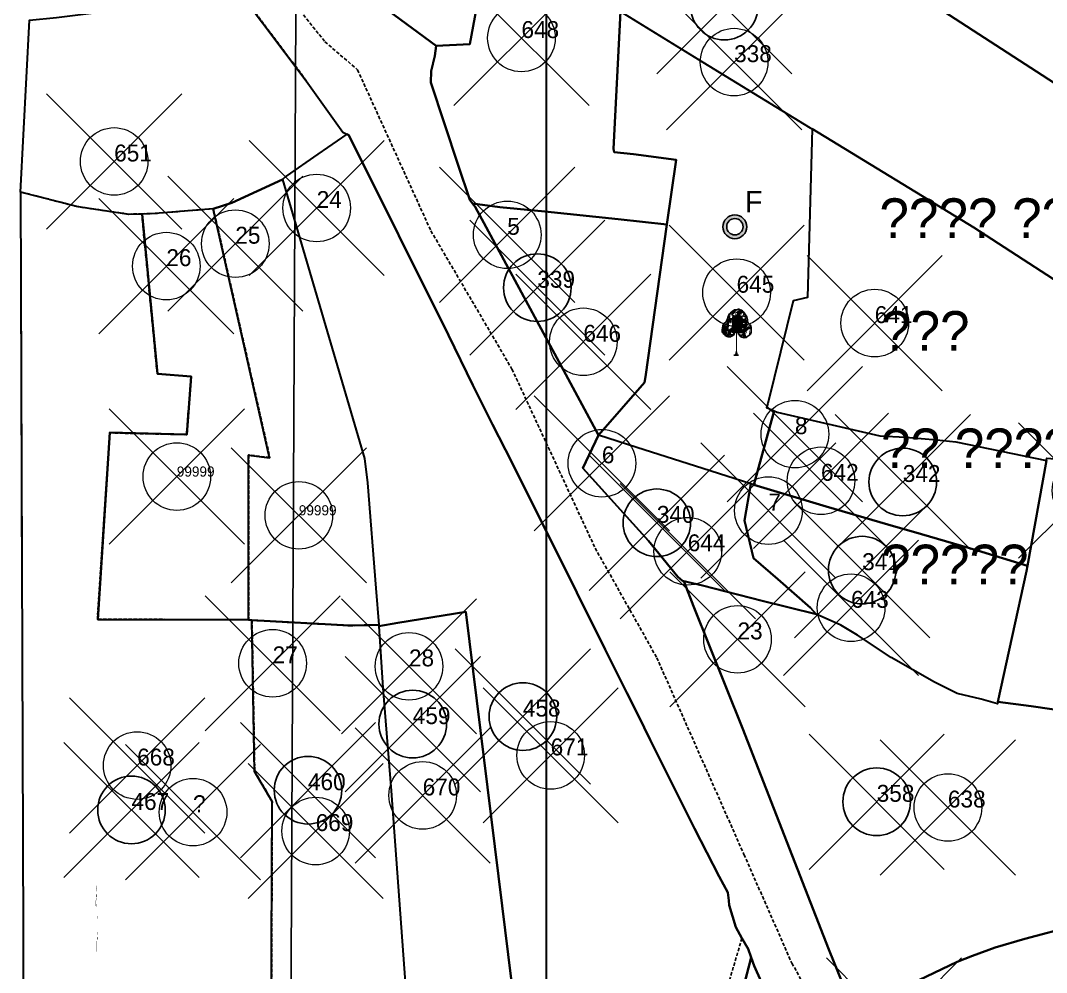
# Model space of a CAD drawing. Header units: millimetres. Extents: x -1419336 to 38707697, y -75591640 to 81.
# Drawn here: x 789.5 to 941.3, y -872.5 to -731.7 of the extents above; entities that cross this region are included whole.
import ezdxf

# ---------------------------------------------------------------- set-up
doc = ezdxf.new("R2010")
doc.units = ezdxf.units.MM
doc.header["$PDMODE"] = 35
doc.header["$PDSIZE"] = 10
for name, pattern in [('ACAD_ISO02W100', [15, 12, -3]), ('DASHED', [0.75, 0.5, -0.25]), ('DASHED2', [9.525, 6.35, -3.175])]:
    doc.linetypes.add(name, pattern=pattern)
for name, color, linetype in [('Legend', 250, 'Continuous'), ('Line_Marking_Adusting_Sheet', 1, 'Continuous'), ('Line_Road', 250, 'ACAD_ISO02W100'), ('Sym_F', 250, 'Continuous'), ('Sym_Tree', 92, 'Continuous'), ('Text_Survey_No_Old', 5, 'Continuous')]:
    doc.layers.add(name, color=color, linetype=linetype)
for name, color, linetype, lineweight in [('Line_Vahivat', 250, 'ACAD_ISO02W100', 25), ('Plane_Table_Station', 1, 'Continuous', 25), ('Poly_Off', 250, 'ACAD_ISO02W100', 25), ('Poly_Survey_Bndry', 250, 'Continuous', 30), ('Text_Map_In', 250, 'Continuous', 0), ('Text_Survey_No', 250, 'Continuous', 0)]:
    doc.layers.add(name, color=color, linetype=linetype, lineweight=lineweight)
doc.layers.add('Text_Chalta_No', color=1, linetype='Continuous', lineweight=0, true_color=0x0000ff)
doc.styles.get("Standard").update_dxf_attribs({"font": 'SakalBharati.ttf'})

msp = doc.modelspace()

# ---------------------------------------------------------------- hatches: boundary and pattern name
at = {"layer": 'Sym_F'}
h = msp.add_hatch(color=256, dxfattribs=at)
h.paths.add_polyline_path([(893.43, -762.25, 1), (896.96, -762.25, 1)])
h.paths.add_polyline_path([(896.41, -762.25, -1), (893.98, -762.25, -1)], flags=16)

# ---------------------------------------------------------------- linework, layer by layer
at = {"layer": 'Legend', "lineweight": 30}
msp.add_lwpolyline([(867.29, -519.24), (867.29, -562.6), (867.29, -597.92), (867.29, -634.89), (867.29, -1081.79), (867.29, -1142.75), (867.29, -1183.7), (867.29, -1219.07)], dxfattribs=at)
at = {"layer": 'Line_Marking_Adusting_Sheet'}
msp.add_lwpolyline([(830.88, -599.86), (828.22, -1141.89)], dxfattribs=at)
at = {"layer": 'Line_Road', "linetype": 'DASHED'}
msp.add_lwpolyline([(793.68, -682.17), (812.69, -707.44), (834.56, -734.89), (839.38, -739.03), (850.24, -762.86), (862.23, -783.3), (874.53, -809.77), (883.65, -825.98), (896.55, -855.09), (903.63, -871.16), (908.61, -879.98)], dxfattribs=at)
at = {"layer": 'Line_Vahivat', "linetype": 'DASHED'}
msp.add_lwpolyline([(896.25, -867.46), (893, -878.44), (892.48, -882.99), (890.65, -894.47), (889.05, -905.96), (888.64, -908.94)], dxfattribs=at)
at = {"layer": 'Plane_Table_Station'}
msp.add_point((893.65, -729.61), dxfattribs=at)
at = {"layer": 'Poly_Off'}
for points in [[(790.84, -731.7), (789.53, -757.12)], [(789.53, -757.12), (789.98, -880.32), (824.8, -907.54)]]:
    msp.add_lwpolyline(points, dxfattribs=at)
at = {"layer": 'Poly_Survey_Bndry'}
for points in [[(830.29, -700.76), (831.95, -702.2), (858.94, -718.54), (862.33, -720.59), (878.26, -730.4), (890.46, -737.9), (906.35, -747.6), (906.64, -747.78), (930.55, -762.37), (948.67, -774.1), (951.38, -746.65), (944.14, -742.11), (910.59, -720.31), (908.24, -719.3), (907.53, -718.86), (887.31, -706.25), (879.53, -701.4), (873.97, -697.93), (864.13, -691.66), (846.96, -680.72), (838.24, -675.44), (827.66, -669.03)], [(827.37, -717.16), (836.81, -724.97), (851.01, -735.51), (855.98, -735.22), (858.88, -719.49), (858.94, -718.54), (831.95, -702.2), (830.29, -700.76), (823.15, -701.95), (821.14, -702.98), (817.5, -705.21), (819.99, -709.35), (822.07, -712.66)], [(885.16, -761.93), (886.53, -752.36), (880.19, -751.49), (877.33, -751.2), (877.25, -750.72), (878.26, -730.4), (862.33, -720.59), (858.94, -718.54), (858.88, -719.49), (855.98, -735.22), (851.01, -735.51), (850.84, -736.99), (850.25, -739.25), (850.21, -740.89), (854.29, -753.13), (856.01, -758.27), (856.39, -758.8), (860.45, -759.34), (867.11, -760.01), (877.92, -761.11)], [(789.53, -757.12), (790.84, -731.7), (794.87, -731.3), (822.19, -727.87), (831.79, -740.65), (837.2, -748.28), (837.82, -748.56), (833.5, -751.53), (828.83, -754.75), (828.29, -755.28), (820.78, -758.72), (818.03, -759.6), (809.44, -760.3), (807.5, -760.36), (805.56, -760.42), (798.05, -759.31)], [(875.04, -793.07), (881.84, -785.27), (881.96, -784.44), (885.16, -761.93), (886.53, -752.36), (880.19, -751.49), (877.33, -751.2), (877.25, -750.72), (878.26, -730.4), (890.46, -737.9), (906.35, -747.6), (906.64, -747.78), (905.93, -772.73), (903.83, -773.2), (900.09, -788.4), (899.86, -788.99), (901.01, -789.49), (898.02, -800.41), (897.55, -800.26), (890.47, -798), (880.7, -794.87)], [(946.04, -796.44), (948.67, -774.1), (930.55, -762.37), (906.64, -747.78), (905.93, -772.73), (903.83, -773.2), (900.09, -788.4), (899.86, -788.99), (901.01, -789.49), (901.46, -789.68), (916.66, -793.19), (920.46, -793.35), (925.07, -793.74), (927.91, -794.05), (941.3, -796.83), (941.37, -796.48), (944.83, -796.75), (946, -796.77)], [(823.74, -820.42), (823.26, -820.39), (823.24, -796.01), (826.38, -796.41), (818.03, -759.6), (820.78, -758.72), (828.29, -755.28), (840.42, -796.54), (840.88, -800.13), (842.1, -815.71), (842.53, -821.13), (838.18, -821.21)], [(807.5, -760.36), (805.56, -760.42), (798.05, -759.31), (789.53, -757.12), (789.98, -880.32), (824.8, -907.54), (824.61, -883.78), (826.62, -879.44), (826.73, -847.25), (824.14, -842.81), (823.74, -820.42), (823.26, -820.39), (800.94, -820.33), (802.74, -792.7), (814.11, -792.96), (814.79, -784.41), (809.78, -784.02)], [(885.16, -761.93), (877.92, -761.11), (867.11, -760.01), (860.45, -759.34), (856.39, -758.8), (856.77, -759.32), (869.5, -782.82), (875.04, -793.07), (881.84, -785.27), (881.96, -784.44)], [(823.26, -820.39), (823.24, -796.01), (826.38, -796.41), (818.03, -759.6), (809.44, -760.3), (807.5, -760.36), (809.78, -784.02), (814.79, -784.41), (814.11, -792.96), (802.74, -792.7), (800.94, -820.33)], [(898.02, -800.41), (901.01, -789.49), (901.46, -789.68), (916.66, -793.19), (920.46, -793.35), (925.07, -793.74), (927.91, -794.05), (941.3, -796.83), (938.5, -812.4), (931.08, -810.15), (922.79, -807.72), (917.83, -806.29), (908.7, -803.63)], [(907.22, -819.52), (906.4, -818.61), (901.54, -814.35), (897.98, -811.26), (896.64, -805.69), (897.55, -800.26), (890.47, -798), (880.7, -794.87), (875.04, -793.07), (872.72, -797.94), (882.42, -808.72), (886.76, -814.03), (887.45, -814.63), (890.4, -815.32), (899.22, -817.56)], [(897.55, -800.26), (898.02, -800.41), (908.7, -803.63), (917.83, -806.29), (922.79, -807.72), (931.08, -810.15), (938.5, -812.4), (938.35, -813.2), (934.12, -832.53), (934.06, -832.79), (931.65, -832.11), (928.09, -831.27), (924.71, -829.58), (918.33, -825.94), (913.33, -822.67), (910.88, -821.19), (907.22, -819.52), (906.4, -818.61), (901.54, -814.35), (897.98, -811.26), (896.64, -805.69)], [(866.6, -909.84), (860.79, -862.68), (855.39, -819.19), (845.34, -820.83), (842.54, -821.34), (843.14, -830.42), (844.36, -845.65), (846.29, -871.96), (849, -908.82)], [(824.8, -907.54), (824.61, -883.78), (826.62, -879.44), (826.73, -847.25), (824.14, -842.81), (823.74, -820.42), (838.18, -821.21), (842.53, -821.13), (842.54, -821.34), (843.14, -830.42), (844.36, -845.65), (846.29, -871.96), (849, -908.82)]]:
    msp.add_lwpolyline(points, close=True, dxfattribs=at)
for points in [[(851.01, -735.51), (836.81, -724.97), (827.37, -717.16)], [(858.94, -718.54), (858.88, -719.49), (855.98, -735.22), (851.01, -735.51)], [(907.53, -718.86), (908.24, -719.3), (910.59, -720.31), (944.14, -742.11), (951.38, -746.65)], [(952.82, -731.1), (952.24, -737.04), (952.21, -737.53), (952.09, -739.96), (951.38, -746.65), (944.14, -742.11), (910.59, -720.31)], [(912.51, -877.5), (909.1, -869.14), (896.33, -836.41), (889.1, -818.38), (887.77, -814.91), (887.45, -814.63), (886.76, -814.03), (882.42, -808.72), (872.72, -797.94), (875.04, -793.07), (869.5, -782.82), (856.77, -759.32), (856.39, -758.8), (856.01, -758.27), (854.29, -753.13), (850.21, -740.89), (850.25, -739.25), (850.84, -736.99), (851.01, -735.51), (836.81, -724.97)], [(822.19, -727.87), (831.79, -740.65), (837.2, -748.28), (837.82, -748.56), (838.1, -748.69), (852.83, -778.3), (856.46, -785.67), (859.33, -791.5), (862.22, -797.04), (866.79, -806.29), (867.91, -808.5), (871.82, -816.36), (876, -824.76), (879.2, -831.17), (880.89, -834.49), (882.68, -838.11), (885.62, -844.06), (889.23, -851.24), (892.9, -858.34), (894.14, -860.73), (894.29, -861.91), (894.38, -862.57), (895.33, -865.86), (896.25, -867.46), (897.18, -869.06), (897.62, -870.31), (898.07, -871.55), (899.07, -873.85)], [(878.26, -730.4), (877.25, -750.72), (877.33, -751.2), (880.19, -751.49), (886.53, -752.36), (885.16, -761.93)], [(878.26, -730.4), (890.46, -737.9), (906.35, -747.6), (906.64, -747.78)], [(851.01, -735.51), (850.84, -736.99), (850.25, -739.25), (850.21, -740.89), (854.29, -753.13), (856.01, -758.27), (856.39, -758.8)], [(831.79, -740.65), (837.2, -748.28), (837.82, -748.56)], [(906.64, -747.78), (905.93, -772.73), (903.83, -773.2), (900.09, -788.4), (899.86, -788.99), (901.01, -789.49)], [(906.64, -747.78), (930.55, -762.37), (948.67, -774.1)], [(837.82, -748.56), (833.5, -751.53), (828.83, -754.75), (828.29, -755.28)], [(895.67, -877.78), (897.62, -870.31), (897.18, -869.06), (896.25, -867.46), (895.33, -865.86), (894.38, -862.57), (894.29, -861.91), (894.14, -860.73), (892.9, -858.34), (889.23, -851.24), (885.62, -844.06), (882.68, -838.11), (880.89, -834.49), (879.2, -831.17), (876, -824.76), (871.82, -816.36), (867.91, -808.5), (866.79, -806.29), (862.22, -797.04), (859.33, -791.5), (856.46, -785.67), (852.83, -778.3), (838.1, -748.69), (837.82, -748.56), (833.5, -751.53), (828.83, -754.75), (828.29, -755.28), (840.42, -796.54), (840.88, -800.13), (842.1, -815.71), (842.53, -821.13), (842.54, -821.34), (845.34, -820.83), (855.39, -819.19), (860.79, -862.68), (866.6, -909.84)], [(837.82, -748.56), (838.1, -748.69), (852.83, -778.3), (856.46, -785.67), (859.33, -791.5), (862.22, -797.04), (866.79, -806.29), (867.91, -808.5), (871.82, -816.36), (876, -824.76), (879.2, -831.17), (880.89, -834.49), (882.68, -838.11), (885.62, -844.06), (889.23, -851.24), (892.9, -858.34), (894.14, -860.73), (894.29, -861.91), (894.38, -862.57), (895.33, -865.86), (896.25, -867.46)], [(828.29, -755.28), (840.42, -796.54), (840.88, -800.13), (842.1, -815.71), (842.53, -821.13)], [(885.16, -761.93), (877.92, -761.11), (867.11, -760.01), (860.45, -759.34), (856.39, -758.8)], [(856.39, -758.8), (856.77, -759.32), (869.5, -782.82), (875.04, -793.07)], [(885.16, -761.93), (881.96, -784.44), (881.84, -785.27), (875.04, -793.07)], [(901.01, -789.49), (898.02, -800.41)], [(901.01, -789.49), (901.46, -789.68), (916.66, -793.19), (920.46, -793.35), (925.07, -793.74), (927.91, -794.05), (941.3, -796.83)], [(875.04, -793.07), (872.72, -797.94), (882.42, -808.72), (886.76, -814.03), (887.45, -814.63)], [(897.55, -800.26), (890.47, -798), (880.7, -794.87), (875.04, -793.07)], [(944.8, -833.99), (939.02, -833.13), (934.12, -832.53), (938.35, -813.2), (938.5, -812.4), (941.3, -796.83)], [(941.3, -796.83), (938.5, -812.4)], [(897.55, -800.26), (896.64, -805.69), (897.98, -811.26), (901.54, -814.35), (906.4, -818.61), (907.22, -819.52)], [(898.02, -800.41), (897.55, -800.26)], [(938.5, -812.4), (931.08, -810.15), (922.79, -807.72), (917.83, -806.29), (908.7, -803.63), (898.02, -800.41)], [(938.5, -812.4), (938.35, -813.2), (934.12, -832.53)], [(907.22, -819.52), (899.22, -817.56), (890.4, -815.32), (887.45, -814.63)], [(887.45, -814.63), (887.77, -814.91), (889.1, -818.38), (896.33, -836.41), (909.1, -869.14), (912.51, -877.5), (913, -877.89)], [(944.8, -833.99), (939.02, -833.13), (934.12, -832.53), (934.06, -832.79), (931.65, -832.11), (928.09, -831.27), (924.71, -829.58), (918.33, -825.94), (913.33, -822.67), (910.88, -821.19), (907.22, -819.52), (899.22, -817.56), (890.4, -815.32), (887.45, -814.63), (887.77, -814.91), (889.1, -818.38), (896.33, -836.41), (909.1, -869.14), (912.51, -877.5)], [(866.6, -909.84), (860.79, -862.68), (855.39, -819.19), (845.34, -820.83), (842.54, -821.34)], [(934.12, -832.53), (934.06, -832.79), (931.65, -832.11), (928.09, -831.27), (924.71, -829.58), (918.33, -825.94), (913.33, -822.67), (910.88, -821.19), (907.22, -819.52)], [(842.53, -821.13), (842.54, -821.34)], [(842.54, -821.34), (843.14, -830.42), (844.36, -845.65), (846.29, -871.96), (849, -908.82)], [(934.12, -832.53), (939.02, -833.13), (944.8, -833.99), (945.11, -834.03)], [(950.05, -864.21), (948.06, -864.92), (945.52, -865.58), (938.11, -867.55), (933.72, -868.83), (930.34, -870.06), (928.09, -870.98), (922.43, -873.66), (914.88, -877.01), (913, -877.89)], [(922.43, -873.66), (928.09, -870.98), (930.34, -870.06), (933.72, -868.83), (938.11, -867.55), (945.52, -865.58), (948.06, -864.92), (950.05, -864.21), (949.05, -866.8), (948.89, -867.79), (948.78, -868.53), (949.38, -877.27)], [(922.43, -873.66), (928.09, -870.98), (930.34, -870.06), (933.72, -868.83), (938.11, -867.55), (945.52, -865.58)], [(896.25, -867.46), (897.18, -869.06), (897.62, -870.31)], [(899.07, -873.85), (898.07, -871.55), (897.62, -870.31), (895.67, -877.78)], [(897.62, -870.31), (898.07, -871.55), (899.07, -873.85)]]:
    msp.add_lwpolyline(points, dxfattribs=at)
at = {"layer": 'Poly_Survey_Bndry', "linetype": 'DASHED'}
for points in [[(831.79, -740.65), (822.19, -727.87)], [(828.29, -755.28), (820.78, -758.72), (818.03, -759.6)], [(807.5, -760.36), (805.56, -760.42), (798.05, -759.31), (789.53, -757.12)], [(823.26, -820.39), (800.94, -820.33), (802.74, -792.7), (814.11, -792.96), (814.79, -784.41), (809.78, -784.02), (807.5, -760.36)], [(818.03, -759.6), (809.44, -760.3), (807.5, -760.36)], [(818.03, -759.6), (826.38, -796.41), (823.24, -796.01), (823.26, -820.39)], [(823.26, -820.39), (823.74, -820.42)], [(823.74, -820.42), (838.18, -821.21), (842.53, -821.13)], [(823.74, -820.42), (824.14, -842.81), (826.73, -847.25), (826.62, -879.44), (824.61, -883.78), (824.8, -907.54)]]:
    msp.add_lwpolyline(points, dxfattribs=at)
at = {"layer": 'Poly_Survey_Bndry', "linetype": 'DASHED2'}
msp.add_lwpolyline([(891.53, -908.64), (892.39, -891.85), (895.67, -877.78), (897.62, -870.31)], dxfattribs=at)
at = {"layer": 'Sym_F'}
for major_axis in [(1.76, 0), (1.21, 0)]:
    msp.add_ellipse((895.2, -762.25), major_axis=major_axis, ratio=1, dxfattribs=at)
at = {"layer": 'Sym_Tree'}
for p, q in [((895.66, -774.48), (895.43, -774.51)), ((895.07, -781.25), (895.72, -781.25))]:
    msp.add_line(p, q, dxfattribs=at)
at = {"layer": 'Sym_Tree', "color": 82, "const_width": 0.8}
for points in [[(895.11, -777.94), (895.21, -775.34)], [(895.2, -777.96), (895.31, -775.35)], [(895.55, -777.57), (895.65, -774.96)], [(895.88, -778.01), (895.98, -775.4)], [(894.45, -777.34), (894.8, -777.83)], [(894.97, -777.46), (895.32, -777.94)], [(896.42, -777.36), (896.76, -777.85)], [(896.79, -777.57), (896.3, -777.9)]]:
    msp.add_lwpolyline(points, dxfattribs=at)
at = {"layer": 'Sym_Tree', "color": 34}
msp.add_lwpolyline([(895.43, -781.25, 0.48, 0.16, 0), (895.43, -780.6, 0.16, 0.16, 0), (895.43, -777.92, 0.16, 0.16, 0)], format="xyseb", dxfattribs=at)
at = {"layer": 'Sym_Tree', "color": 82}
msp.add_open_spline([(895.21, -778.03), (895.06, -778.2), (894.83, -778.45), (894.39, -778.55), (894, -778.52), (893.66, -778.19), (893.2, -777.79), (893.41, -777.19), (893.41, -776.6), (894.1, -776.25), (894.12, -775.43), (894.64, -774.91), (895.05, -774.54), (895.33, -774.51), (895.43, -774.51)], degree=3, knots=[0, 0, 0, 0, 0.357151, 0.545743, 0.741494, 0.970117, 1.319935, 1.641608, 1.935314, 2.250626, 2.755061, 3.137005, 3.457298, 3.618487, 3.618487, 3.618487, 3.618487], dxfattribs=at)
at = {"layer": 'Sym_Tree', "color": 82, "start_tangent": (895.432232, -781.252062), "end_tangent": (895.432232, -781.252062)}
msp.add_spline([(895.66, -778.03), (896.1, -778.51), (896.42, -778.63), (896.77, -778.64), (897.13, -778.43), (897.58, -777.99), (897.59, -777.41), (897.54, -776.89), (897.18, -776.45), (896.96, -775.56), (896.6, -774.98), (896.17, -774.59), (895.66, -774.48)], degree=3, dxfattribs=at)
at = {"layer": 'Sym_Tree', "color": 82}
for points in [[(894.15, -775.76), (894.08, -775.93), (894.33, -775.41), (894.3, -775.4)], [(894.2, -775.53), (894.15, -775.69), (894.15, -775.76), (894.08, -775.93)], [(894.42, -775.11), (894.26, -775.39), (894.18, -775.67), (894.12, -775.93)], [(894.54, -775.51), (894.3, -775.4), (894.33, -775.73), (894.12, -775.93)], [(894.18, -775.67), (894.12, -775.93), (894.48, -775.79), (894.54, -775.51)], [(894.17, -775.7), (894.2, -775.53), (894.13, -775.88), (894.16, -775.78)], [(894.15, -775.69), (894.2, -775.68), (894.2, -775.53), (894.15, -775.69)], [(894.2, -775.52), (894.26, -775.39), (894.17, -775.7), (894.2, -775.53)], [(894.54, -775.51), (894.39, -775.18), (894.26, -775.39), (894.2, -775.63)], [(894.26, -775.39), (894.2, -775.63), (894.33, -775.73), (894.54, -775.51)], [(894.2, -775.63), (894.24, -775.47), (894.26, -775.39), (894.24, -775.47)], [(894.26, -775.39), (894.24, -775.47), (894.2, -775.52), (894.26, -775.39)], [(894.2, -775.52), (894.2, -775.52), (894.2, -775.63), (894.24, -775.47)], [(895.44, -774.51), (894.72, -774.85), (894.42, -775.11), (894.26, -775.39)], [(894.33, -775.41), (894.3, -775.4), (894.58, -775.01), (894.72, -774.85)], [(894.33, -775.73), (894.54, -775.51), (894.54, -775.51), (894.3, -775.4)], [(894.48, -775.79), (894.54, -775.51), (894.54, -775.51), (894.39, -775.18)], [(894.52, -775.11), (894.48, -775.07), (894.41, -775.22), (894.43, -775.26)], [(894.41, -775.22), (894.43, -775.26), (894.46, -775.16), (894.52, -775.11)], [(894.58, -775.01), (894.72, -774.85), (894.42, -775.11), (894.58, -775.01)], [(894.42, -775.11), (894.58, -775.01), (894.52, -775.11), (894.48, -775.07)], [(894.54, -775.51), (894.43, -775.26), (894.5, -775.11), (894.84, -774.91)], [(894.51, -775.19), (894.44, -775.21), (894.43, -775.26), (894.51, -775.19)], [(894.43, -775.26), (894.51, -775.19), (895.28, -775.54), (895.56, -775.66)], [(894.51, -775.19), (894.5, -775.14), (894.51, -775.19), (894.44, -775.21)], [(894.46, -775.16), (894.52, -775.11), (895.44, -774.51), (895.24, -774.53)], [(894.5, -775.11), (894.84, -774.91), (894.86, -775.37), (894.51, -775.19)], [(894.76, -774.95), (894.84, -774.91), (894.51, -775.19), (894.5, -775.14)], [(894.86, -775.37), (894.51, -775.19), (894.52, -775.28), (894.86, -775.37)], [(894.52, -775.28), (894.86, -775.37), (894.84, -774.91), (895.56, -774.61)], [(894.8, -774.89), (894.61, -775), (894.52, -775.11), (894.8, -774.89)], [(894.83, -774.91), (894.61, -775), (894.55, -775.15), (894.6, -775.18)], [(894.55, -775.15), (894.6, -775.18), (894.76, -774.95), (894.84, -774.91)], [(894.84, -774.91), (895.56, -774.61), (894.83, -774.91), (894.61, -775)], [(894.72, -774.85), (895.02, -774.71), (894.8, -774.89), (894.61, -775)], [(895.02, -774.71), (895.05, -774.59), (894.87, -774.71), (894.72, -774.85)], [(894.87, -774.71), (894.72, -774.85), (895.02, -774.71), (894.9, -774.71)], [(895.02, -774.71), (894.9, -774.71), (894.72, -774.85), (895.02, -774.71)], [(895.89, -774.51), (895.3, -774.9), (894.84, -774.91), (895.44, -774.51)], [(894.84, -774.91), (895.44, -774.51), (895.64, -774.51), (895.52, -774.65)], [(895.28, -775.54), (895.56, -775.66), (894.84, -775.75), (895.21, -775.75)], [(895.44, -774.51), (895.24, -774.53), (895.05, -774.59), (894.87, -774.71)], [(895.05, -774.59), (894.87, -774.71), (895.15, -774.57), (895.24, -774.53)], [(895.2, -774.56), (895.15, -774.57), (894.87, -774.71), (895.02, -774.71)], [(895.2, -774.56), (895.02, -774.71), (895.03, -774.64), (894.87, -774.71)], [(894.87, -774.71), (895.02, -774.71), (895.14, -774.59), (895.15, -774.57)], [(895.03, -774.64), (894.87, -774.71), (895.02, -774.71), (895.05, -774.59)], [(896.06, -775.39), (895.32, -775.37), (895, -775.51), (894.88, -775.26)], [(894.97, -775.11), (895.25, -774.89), (895.89, -774.51), (896.06, -775.39)], [(895.29, -774.95), (895.3, -774.9), (894.97, -775.11), (895.25, -774.89)], [(895.13, -774.59), (895.13, -774.59), (895.2, -774.56), (895.02, -774.71)], [(895.14, -774.59), (895.15, -774.57), (895.04, -774.6), (895.02, -774.71)], [(895.04, -774.6), (895.02, -774.71), (895.15, -774.57), (895.11, -774.59)], [(895.15, -774.57), (895.24, -774.53), (895.04, -774.6), (895.24, -774.53)], [(895.04, -774.6), (895.24, -774.53), (895.2, -774.56), (895.15, -774.57)], [(895.15, -774.57), (895.11, -774.59), (895.13, -774.59)], [(896.06, -775.39), (895.32, -775.37), (895.3, -775.75), (895.24, -775.95)], [(895.89, -774.51), (896.06, -775.39), (895.32, -775.37), (895.29, -774.91)], [(896.26, -774.64), (896.08, -774.55), (895.29, -774.91), (895.3, -774.95)], [(895.29, -774.91), (895.3, -774.95), (895.3, -774.9)], [(895.3, -774.9), (895.3, -774.9), (895.29, -774.95), (895.3, -774.9)], [(895.32, -775.37), (895.29, -774.91), (896.06, -775.39), (895.32, -775.37)], [(895.44, -774.51), (895.66, -774.48), (895.89, -774.51), (895.3, -774.9)], [(895.94, -776.03), (896.04, -775.67), (896.06, -775.39), (895.32, -775.37)], [(895.64, -774.51), (895.52, -774.65), (895.37, -774.69), (895.48, -774.59)], [(895.37, -774.69), (895.48, -774.59), (895.52, -774.65), (895.37, -774.69)], [(895.52, -774.65), (895.37, -774.69), (895.39, -774.63), (895.48, -774.59)], [(895.38, -774.69), (895.39, -774.63), (895.48, -774.59), (895.43, -774.51)], [(895.48, -774.59), (895.43, -774.51), (895.64, -774.51), (895.48, -774.59)], [(895.64, -774.51), (895.48, -774.59), (895.66, -774.48), (895.89, -774.51)], [(895.65, -776.01), (895.59, -775.64), (895.61, -775.36), (896.35, -775.44)], [(896.72, -775.22), (896.47, -774.96), (895.89, -774.51), (895.61, -775.36)], [(895.89, -774.51), (895.61, -775.36), (896.35, -775.44), (896.44, -774.98)], [(896.35, -775.44), (896.44, -774.98), (895.61, -775.36), (896.35, -775.44)], [(895.61, -775.36), (896.35, -775.44), (896.32, -775.82), (896.35, -776.02)], [(895.61, -775.36), (896.35, -775.44), (896.65, -775.62), (896.79, -775.38)], [(896.79, -775.38), (896.72, -775.3), (895.91, -775.55), (895.62, -775.63)], [(895.71, -774.61), (895.63, -774.55), (895.82, -774.65), (895.63, -774.55)], [(895.82, -774.65), (895.63, -774.55), (895.67, -774.59), (895.71, -774.61)], [(895.66, -774.48), (895.89, -774.51), (896.16, -774.61), (896.08, -774.55)], [(895.71, -774.61), (895.75, -774.63), (895.73, -774.63)], [(896.7, -775.39), (896.35, -775.44), (896.44, -774.98), (895.75, -774.6)], [(896.44, -774.98), (895.75, -774.6), (896.44, -774.98), (896.65, -775.1)], [(895.89, -774.51), (896.55, -774.94), (896.82, -775.23), (896.94, -775.53)], [(896.78, -775.28), (896.72, -775.22), (895.89, -774.51), (896.08, -774.55)], [(895.89, -774.51), (896.08, -774.55), (896.27, -774.64), (896.42, -774.78)], [(896.27, -774.64), (896.42, -774.78), (896.16, -774.61), (896.08, -774.55)], [(896.12, -774.59), (896.16, -774.61), (896.42, -774.78), (896.28, -774.76)], [(896.18, -774.63), (896.18, -774.63), (896.12, -774.59), (896.28, -774.76)], [(896.12, -774.59), (896.28, -774.76), (896.28, -774.69), (896.42, -774.78)], [(896.42, -774.78), (896.28, -774.76), (896.18, -774.63), (896.17, -774.61)], [(896.18, -774.63), (896.17, -774.61), (896.28, -774.65), (896.28, -774.76)], [(896.28, -774.65), (896.28, -774.76), (896.17, -774.61), (896.2, -774.63)], [(896.28, -774.69), (896.42, -774.78), (896.28, -774.76), (896.26, -774.64)], [(896.28, -774.76), (896.26, -774.64), (896.42, -774.78), (896.55, -774.94)], [(896.42, -774.78), (896.55, -774.94), (896.28, -774.76), (896.39, -774.78)], [(896.28, -774.76), (896.39, -774.78), (896.55, -774.94), (896.28, -774.76)], [(896.55, -774.94), (896.28, -774.76), (896.47, -774.96), (896.65, -775.1)], [(896.74, -775.23), (896.44, -774.98), (896.35, -775.44), (896.72, -775.3)], [(896.35, -775.44), (896.72, -775.3), (896.7, -775.39), (896.35, -775.44)], [(896.65, -775.62), (896.79, -775.38), (896.74, -775.23), (896.44, -774.98)], [(896.44, -774.98), (896.65, -775.1), (896.68, -775.26), (896.63, -775.28)], [(896.68, -775.26), (896.63, -775.28), (896.5, -775.03), (896.44, -774.98)], [(896.5, -775.03), (896.44, -774.98), (896.72, -775.3), (896.74, -775.25)], [(896.47, -774.96), (896.65, -775.1), (896.72, -775.22), (896.47, -774.96)], [(896.49, -775.53), (896.5, -775.61), (896.53, -775.67), (896.49, -775.53)], [(896.87, -775.55), (896.91, -775.54), (896.67, -775.12), (896.55, -774.94)], [(896.67, -775.12), (896.55, -774.94), (896.82, -775.23), (896.67, -775.12)], [(896.67, -775.9), (896.65, -775.62), (896.65, -775.62), (896.84, -775.31)], [(896.65, -775.62), (896.84, -775.31), (896.94, -775.53), (896.97, -775.77)], [(896.94, -775.53), (896.97, -775.77), (896.84, -775.86), (896.65, -775.62)], [(896.84, -775.86), (896.65, -775.62), (896.65, -775.62), (896.91, -775.54)], [(896.65, -775.62), (896.91, -775.54), (896.84, -775.86), (897.01, -776.09)], [(896.82, -775.23), (896.67, -775.12), (896.72, -775.22), (896.76, -775.19)], [(896.72, -775.22), (896.76, -775.19), (896.82, -775.34), (896.79, -775.38)], [(896.82, -775.34), (896.79, -775.38), (896.78, -775.28), (896.72, -775.22)], [(896.72, -775.3), (896.74, -775.25), (896.72, -775.3), (896.79, -775.34)], [(896.72, -775.3), (896.79, -775.34), (896.79, -775.38), (896.72, -775.3)], [(896.82, -775.23), (896.94, -775.53), (896.99, -775.82), (897.01, -776.09)], [(897.01, -775.91), (897.05, -776.09), (896.87, -775.55), (896.91, -775.54)], [(896.97, -775.77), (896.96, -775.61), (896.94, -775.53), (896.96, -775.61)], [(896.99, -775.67), (896.94, -775.53), (896.99, -775.85), (896.98, -775.68)], [(893.56, -776.8), (893.4, -777.01), (893.3, -777.6), (894.13, -777.67)], [(893.36, -777.42), (893.3, -777.6), (893.4, -777.01), (893.33, -777.41)], [(893.33, -777.79), (893.38, -777.85), (893.4, -777.01), (893.47, -777.08)], [(893.4, -777.01), (893.33, -777.41), (893.47, -777.08), (893.48, -777.05)], [(893.4, -777.01), (893.47, -777.08), (893.36, -777.42)], [(893.52, -776.63), (893.45, -776.76), (893.42, -776.91), (893.4, -777.01)], [(893.7, -776.64), (893.72, -777.23), (893.4, -776.99), (893.72, -777.23)], [(893.42, -776.91), (893.4, -777.01), (893.58, -777.09), (893.77, -776.72)], [(893.4, -776.99), (893.72, -777.23), (893.89, -776.81), (893.77, -776.72)], [(893.52, -776.84), (893.52, -776.84), (893.56, -776.8), (893.4, -777.01)], [(893.46, -776.87), (893.43, -776.89), (893.42, -776.91), (893.51, -776.81)], [(893.42, -776.91), (893.51, -776.81), (893.51, -776.81)], [(893.52, -776.84), (893.43, -776.89), (893.49, -776.85), (893.48, -776.74)], [(893.49, -776.85), (893.48, -776.74), (893.46, -776.87), (893.43, -776.89)], [(893.45, -776.94), (893.45, -776.94), (893.52, -776.84), (893.43, -776.89)], [(893.76, -776.55), (893.69, -776.56), (893.52, -776.63), (893.45, -776.76)], [(893.68, -776.66), (893.59, -776.65), (893.48, -776.74), (893.45, -776.94)], [(893.48, -776.74), (893.45, -776.94), (893.54, -776.81), (893.56, -776.71)], [(893.54, -776.88), (893.54, -776.81), (893.45, -776.94)], [(893.51, -777.11), (893.54, -777.05), (893.46, -778.01), (893.61, -778.09)], [(893.5, -777), (893.88, -776.91), (893.51, -776.95), (893.47, -777.08)], [(893.51, -776.95), (893.47, -777.08), (893.51, -777.27), (893.59, -777.13)], [(893.47, -777.08), (893.48, -777.05), (894.13, -777.67), (893.97, -777.53)], [(893.56, -776.71), (893.59, -776.65), (893.48, -776.74), (893.52, -776.63)], [(893.48, -776.74), (893.52, -776.63), (893.54, -776.88), (893.54, -776.81)], [(893.59, -777.13), (893.6, -777.19), (893.5, -777), (893.88, -776.91)], [(893.51, -776.81), (893.51, -776.81), (893.52, -776.84)], [(893.51, -777.27), (893.59, -777.13), (893.51, -777.11), (893.54, -777.05)], [(893.62, -776.66), (894.2, -776.46), (893.52, -776.62), (893.59, -776.56)], [(893.52, -776.62), (893.59, -776.56), (893.63, -776.53), (893.7, -776.46)], [(893.67, -776.7), (893.54, -776.81), (893.74, -776.67), (893.7, -776.64)], [(893.54, -776.81), (893.56, -776.71), (893.68, -776.66)], [(893.58, -777.09), (893.77, -776.72), (893.67, -776.7), (893.54, -776.81)], [(893.68, -776.66), (893.68, -776.66), (893.56, -776.71), (893.59, -776.65)], [(893.69, -776.47), (893.63, -776.53), (893.59, -776.56), (893.67, -776.55)], [(893.59, -776.56), (893.67, -776.55), (893.69, -776.56), (893.76, -776.55)], [(893.72, -776.65), (893.78, -776.61), (893.68, -776.66), (893.59, -776.65)], [(893.74, -776.67), (893.7, -776.64), (893.62, -776.66), (894.2, -776.46)], [(893.63, -776.53), (893.7, -776.46), (893.75, -776.42), (893.78, -776.53)], [(893.75, -776.42), (893.78, -776.53), (893.69, -776.56), (893.63, -776.53)], [(893.69, -776.56), (893.63, -776.53), (893.7, -776.46), (893.71, -776.53)], [(893.63, -776.53), (893.69, -776.53), (893.69, -776.47), (893.63, -776.53)], [(893.69, -776.53), (893.69, -776.53), (893.63, -776.53), (893.69, -776.53)], [(893.72, -776.49), (893.67, -776.55), (893.88, -776.31)], [(893.78, -776.53), (893.69, -776.53), (893.72, -776.49), (893.67, -776.55)], [(893.7, -776.46), (893.71, -776.53), (893.69, -776.47), (893.72, -776.49)], [(893.69, -776.47), (893.72, -776.49), (893.69, -776.53)], [(893.69, -776.56), (893.76, -776.55), (893.78, -776.53), (893.69, -776.53)], [(893.76, -776.55), (893.76, -776.55), (893.76, -776.55), (893.69, -776.56)], [(893.79, -776.61), (893.79, -776.72), (893.7, -776.64), (893.79, -776.6)], [(893.7, -776.64), (893.79, -776.6), (893.78, -776.71), (893.7, -776.67)], [(893.89, -776.81), (893.79, -776.61), (893.7, -776.64), (893.72, -777.23)], [(893.78, -776.71), (893.7, -776.67), (893.78, -776.71), (893.79, -776.62)], [(893.85, -776.9), (893.76, -776.86), (893.85, -776.9), (893.71, -776.85)], [(893.85, -776.9), (893.71, -776.85), (893.85, -776.9), (893.72, -777.23)], [(894.38, -776.38), (894.26, -777.57), (893.72, -777.23), (894, -776.65)], [(894.26, -777.57), (893.72, -777.23), (893.76, -776.55), (894, -776.51)], [(893.78, -776.71), (893.79, -776.62), (893.72, -776.65), (893.78, -776.61)], [(893.72, -777.23), (894, -776.65), (893.96, -777.47), (893.96, -777.79)], [(893.85, -776.9), (893.72, -777.23), (893.77, -776.73), (893.89, -776.81)], [(893.89, -776.81), (893.95, -776.94), (893.72, -777.23), (893.88, -776.91)], [(893.72, -777.23), (893.88, -776.91), (893.85, -776.9), (893.76, -776.86)], [(893.75, -776.42), (893.76, -776.44), (893.88, -776.31), (894.02, -776.23)], [(893.88, -776.31), (893.88, -776.31), (893.75, -776.42), (893.76, -776.44)], [(894.02, -776.37), (894.02, -776.23), (893.76, -776.55)], [(893.88, -776.31), (894.02, -776.23), (893.76, -776.55), (893.76, -776.44)], [(893.76, -776.55), (893.76, -776.44), (893.83, -776.52), (894.02, -776.23)], [(893.76, -776.55), (894, -776.51), (894.18, -776.35), (894, -776.51)], [(893.76, -776.55), (893.76, -776.55), (893.76, -776.55)], [(893.76, -776.55), (893.76, -776.55), (893.76, -776.55)], [(893.89, -776.81), (893.77, -776.72), (893.89, -776.81), (893.76, -776.86)], [(893.89, -776.81), (893.76, -776.86), (893.89, -776.81), (893.95, -776.94)], [(893.77, -776.73), (893.83, -776.69), (893.79, -776.61), (893.79, -776.72)], [(893.77, -776.73), (893.89, -776.81), (893.77, -776.73), (893.83, -776.69)], [(893.99, -776.54), (894, -776.65), (893.89, -776.81), (893.79, -776.61)], [(893.83, -776.52), (894.02, -776.23), (894.02, -776.37), (894.14, -776.37)], [(894.02, -776.43), (894.02, -776.37), (893.83, -776.52), (894.01, -776.43)], [(893.83, -776.52), (894.01, -776.43), (894.02, -776.37), (893.84, -776.5)], [(894.02, -776.37), (893.84, -776.5), (894.01, -776.43), (894.02, -776.37)], [(893.88, -776.31), (894.02, -776.23), (894.12, -775.93), (894.08, -775.93)], [(894.01, -776.13), (894.01, -776.13), (893.88, -776.31), (894.02, -776.23)], [(894, -776.65), (893.99, -776.54), (893.91, -776.85), (893.89, -776.81)], [(893.91, -776.85), (893.89, -776.81), (894.05, -776.81), (893.99, -776.88)], [(893.95, -776.94), (893.99, -776.88), (894, -776.65), (893.99, -776.54)], [(893.99, -777.02), (894.08, -777.07), (893.95, -776.94), (893.99, -776.88)], [(894.05, -776.81), (894, -776.65), (894, -776.65), (893.99, -776.54)], [(894, -776.65), (893.99, -776.54), (893.99, -776.54), (894.09, -776.55)], [(893.99, -776.54), (894.09, -776.55), (893.99, -776.54), (894, -776.65)], [(894.05, -776.81), (893.99, -776.88), (894.26, -777.57), (894.1, -777.59)], [(893.99, -776.88), (894.08, -777.07), (894.13, -776.87), (893.99, -776.88)], [(894.13, -776.87), (893.99, -776.88), (893.99, -777.02), (894.08, -777.07)], [(894.03, -777.09), (893.99, -777.02), (893.99, -776.88), (894.08, -777.07)], [(893.99, -776.88), (894.08, -777.07), (893.99, -776.88), (894.08, -777.07)], [(894.26, -777.57), (894.1, -777.59), (894.03, -777.09), (893.99, -777.02)], [(894.18, -776.35), (894, -776.51), (894, -776.65), (894, -776.51)], [(894.38, -776.38), (894.18, -776.35), (894.05, -776.81), (894, -776.65)], [(894, -776.65), (894, -776.51), (894.02, -776.37)], [(894.01, -776.43), (894.02, -776.37), (894.05, -776.26), (894.02, -776.23)], [(894.33, -775.73), (894.12, -775.93), (894.18, -776.35), (894.02, -776.37)], [(894.02, -776.19), (894.05, -776.26), (894.12, -775.93), (894.17, -776.11)], [(894.06, -776.02), (894.03, -776.07), (894.02, -776.19), (894.05, -776.26)], [(894.02, -776.37), (894.02, -776.37), (894.02, -776.37), (894.02, -776.23)], [(894.18, -776.35), (894.02, -776.37), (894.46, -776.39), (894.94, -776.39)], [(894.02, -776.37), (894.02, -776.37), (894.02, -776.37)], [(894.02, -776.37), (894.14, -776.37), (894.02, -776.43), (894.02, -776.37)], [(894.12, -775.93), (894.08, -775.93), (894.06, -776.02), (894.03, -776.07)], [(894.04, -776.14), (894.05, -776.26), (894.2, -775.68), (894.23, -775.62)], [(894.06, -776.02), (894.12, -775.93), (894.04, -776.14), (894.05, -776.26)], [(894.12, -775.93), (894.17, -776.11), (894.06, -776.02), (894.12, -775.93)], [(894.18, -775.67), (894.2, -775.63), (894.08, -775.93), (894.11, -775.93)], [(894.14, -775.85), (894.08, -775.93), (894.15, -775.69), (894.2, -775.68)], [(894.13, -775.88), (894.16, -775.78), (894.14, -775.85), (894.08, -775.93)], [(894.08, -775.93), (894.11, -775.93), (894.14, -775.87), (894.14, -775.85)], [(894.14, -775.87), (894.14, -775.85), (894.16, -775.78), (894.2, -775.63)], [(894.2, -775.68), (894.23, -775.62), (894.18, -775.67), (894.2, -775.63)], [(894.18, -776.35), (894.71, -776.3), (894.33, -775.73), (894.57, -776.09)], [(894.33, -775.73), (894.57, -776.09), (894.71, -776.3), (894.18, -776.35)], [(894.78, -775.95), (894.71, -776.3), (894.18, -776.35), (894.71, -776.3)], [(894.71, -776.3), (894.18, -776.35), (894.46, -776.39)], [(894.38, -776.38), (894.65, -776.55), (894.38, -776.38), (894.18, -776.35)], [(894.84, -775.75), (895.21, -775.75), (894.78, -775.95), (894.33, -775.73)], [(894.78, -775.95), (894.33, -775.73), (894.78, -775.95), (894.71, -776.3)], [(894.65, -776.55), (894.69, -776.39), (894.38, -776.38), (894.65, -776.55)], [(894.46, -776.39), (894.94, -776.39), (895.49, -776.03), (895.59, -775.67)], [(894.46, -776.39), (894.46, -776.39), (894.65, -776.55), (894.69, -776.39)], [(896.04, -777.13), (894.96, -777.17), (894.83, -776.38), (894.72, -777.57)], [(894.84, -775.75), (894.78, -775.95), (894.78, -775.95), (894.84, -775.75)], [(895.24, -775.95), (895.3, -775.75), (896.04, -777.13), (894.96, -777.17)], [(896.35, -776.02), (896.32, -775.82), (895.41, -777.09), (896.48, -777.27)], [(895.41, -777.09), (896.48, -777.27), (896.7, -776.5), (896.66, -777.7)], [(896.62, -776.5), (896.14, -776.44), (895.65, -776.01), (895.59, -775.64)], [(895.91, -775.55), (895.62, -775.63), (896.32, -775.82), (895.96, -775.77)], [(896.16, -776.5), (896.16, -776.5), (895.95, -776.63), (895.94, -776.47)], [(896.32, -775.82), (895.96, -775.77), (896.35, -776.02), (896.84, -775.86)], [(896.9, -776.5), (897.06, -776.54), (896.62, -776.5), (896.14, -776.44)], [(896.32, -775.82), (896.35, -776.02), (896.35, -776.02), (896.32, -775.82)], [(896.35, -776.02), (896.84, -775.86), (896.35, -776.02), (896.38, -776.38)], [(896.35, -776.02), (896.38, -776.38), (896.9, -776.5), (896.38, -776.38)], [(896.9, -776.5), (896.38, -776.38), (896.84, -775.86), (896.55, -776.19)], [(896.84, -775.86), (896.55, -776.19), (896.38, -776.38), (896.9, -776.5)], [(896.38, -776.38), (896.9, -776.5), (896.62, -776.5)], [(896.41, -776.63), (896.39, -776.47), (896.7, -776.5), (896.41, -776.63)], [(896.7, -776.5), (896.41, -776.63), (896.7, -776.5), (896.9, -776.5)], [(896.99, -775.82), (897.01, -776.09), (896.67, -775.9), (896.65, -775.62)], [(896.7, -776.5), (896.66, -777.7), (897.24, -777.43), (897.04, -776.82)], [(896.66, -777.7), (897.24, -777.43), (897.29, -776.75), (897.06, -776.67)], [(896.98, -776.97), (897.02, -777.04), (896.66, -777.7), (896.82, -777.73)], [(896.7, -776.5), (896.9, -776.5), (896.98, -776.97), (897.04, -776.82)], [(896.84, -775.86), (897.01, -776.09), (896.9, -776.5), (897.06, -776.54)], [(897.29, -776.87), (897.34, -776.84), (897.41, -776.87), (896.86, -776.6)], [(897.41, -776.87), (896.86, -776.6), (897.52, -776.85), (897.46, -776.78)], [(897.02, -777.04), (896.91, -777.22), (896.88, -777.02), (897.02, -777.04)], [(896.88, -777.02), (897.02, -777.04), (897.01, -777.18), (896.91, -777.22)], [(897.29, -776.75), (897.06, -776.67), (896.9, -776.5), (897.06, -776.67)], [(896.9, -776.5), (897.06, -776.67), (897.04, -776.82), (897.06, -776.67)], [(896.96, -777.25), (897.01, -777.18), (897.02, -777.04), (896.91, -777.22)], [(897.02, -777.04), (896.91, -777.22), (897.02, -777.04), (896.91, -777.22)], [(897.01, -777.18), (896.91, -777.22), (897.06, -777.11), (897.02, -777.04)], [(897.24, -777.43), (897.04, -776.82), (896.97, -777.64), (896.93, -777.96)], [(897.08, -776.36), (897.04, -776.43), (897.01, -776.09), (896.94, -776.26)], [(897.01, -776.09), (896.94, -776.26), (897.06, -776.18), (897.01, -776.09)], [(897.23, -776.71), (897.08, -776.4), (897.06, -776.54), (896.94, -776.52)], [(897.06, -776.54), (896.94, -776.52), (897.05, -776.6), (897.06, -776.54)], [(897.07, -776.31), (897.04, -776.43), (896.96, -775.83), (896.95, -775.76)], [(896.96, -775.83), (896.95, -775.76), (896.99, -775.82), (896.97, -775.77)], [(896.98, -775.67), (896.99, -775.67), (896.97, -775.77), (896.96, -775.61)], [(897.01, -775.84), (896.96, -775.83), (896.98, -775.68), (897.01, -775.84)], [(897, -776), (897.05, -776.09), (897.01, -775.84), (896.96, -775.83)], [(897.04, -776.82), (897.06, -776.7), (897.06, -776.7), (896.96, -776.7)], [(897.06, -776.7), (896.96, -776.7), (897.06, -776.7), (897.04, -776.82)], [(897, -775.93), (896.97, -775.77), (896.98, -775.67), (896.99, -775.67)], [(896.99, -775.82), (896.97, -775.77), (897.05, -776.09), (897.02, -776.09)], [(897.01, -776.02), (897, -776), (897, -775.93), (896.97, -775.77)], [(896.99, -775.85), (896.98, -775.68), (897.01, -776.03), (897, -775.93)], [(896.98, -775.68), (897.01, -775.84), (897.01, -775.91), (897.05, -776.09)], [(896.98, -776.97), (897.04, -776.82), (897.04, -776.82), (897.06, -776.7)], [(897.11, -777.03), (897.13, -776.99), (896.98, -776.97), (897.02, -777.04)], [(897.01, -776.03), (897, -775.93), (897, -776), (897.05, -776.09)], [(897.05, -776.09), (897.02, -776.09), (897.01, -776.02), (897, -776)], [(897.21, -776.5), (897.08, -776.4), (897.01, -776.09), (897.05, -776.09)], [(897.01, -776.09), (897.05, -776.09), (897.06, -776.18), (897.09, -776.24)], [(897.06, -776.18), (897.01, -776.09), (897.07, -776.31), (897.04, -776.43)], [(897.06, -777.11), (897.02, -777.04), (897.04, -776.82), (897.06, -776.7)], [(897.06, -776.18), (897.09, -776.24), (897.08, -776.36), (897.04, -776.43)], [(897.06, -776.6), (897.06, -776.54), (897.04, -776.43), (897.08, -776.4)], [(897.04, -776.82), (897.06, -776.67), (897.06, -776.54)], [(897.04, -776.82), (897.06, -776.7), (897.11, -777.03), (897.13, -776.99)], [(897.06, -776.7), (897.04, -776.82), (897.13, -776.99), (897.26, -776.8)], [(897.05, -776.6), (897.06, -776.54), (897.23, -776.71), (897.06, -776.6)], [(897.06, -776.54), (897.06, -776.54), (897.06, -776.54), (897.08, -776.4)], [(897.06, -776.54), (897.08, -776.4), (897.29, -776.75)], [(897.06, -776.54), (897.06, -776.54), (897.06, -776.54)], [(897.23, -776.71), (897.06, -776.6), (897.06, -776.54), (897.22, -776.68)], [(897.06, -776.54), (897.22, -776.68), (897.06, -776.6), (897.06, -776.54)], [(897.13, -776.99), (897.25, -777.05), (897.13, -776.99), (897.06, -777.11)], [(897.13, -776.99), (897.06, -777.11), (897.24, -777.43), (897.13, -777.09)], [(897.1, -776.3), (897.1, -776.3), (897.21, -776.5), (897.08, -776.4)], [(897.31, -776.62), (897.3, -776.64), (897.21, -776.5), (897.08, -776.4)], [(897.21, -776.5), (897.08, -776.4), (897.29, -776.75), (897.3, -776.64)], [(897.29, -776.75), (897.3, -776.64), (897.23, -776.71), (897.08, -776.4)], [(897.13, -776.99), (897.26, -776.8), (897.34, -776.84), (897.24, -777.43)], [(897.25, -776.92), (897.13, -776.99), (897.25, -776.92), (897.21, -776.87)], [(897.59, -777.23), (897.24, -777.43), (897.13, -776.99), (897.26, -776.92)], [(897.13, -776.99), (897.26, -776.92), (897.13, -776.99), (897.25, -777.05)], [(897.16, -777.08), (897.24, -777.43), (897.25, -776.92), (897.13, -776.99)], [(897.24, -777.43), (897.13, -777.09), (897.16, -777.08), (897.25, -777.05)], [(897.16, -777.08), (897.25, -777.05), (897.16, -777.08), (897.3, -777.05)], [(897.16, -777.08), (897.3, -777.05), (897.16, -777.08), (897.24, -777.43)], [(897.33, -776.69), (897.38, -776.76), (897.21, -776.5)], [(897.21, -776.5), (897.21, -776.5), (897.31, -776.62), (897.3, -776.64)], [(897.25, -776.92), (897.21, -776.87), (897.26, -776.8), (897.24, -776.91)], [(897.26, -776.8), (897.24, -776.91), (897.34, -776.84), (897.26, -776.8)], [(897.34, -776.84), (897.24, -777.43), (897.59, -777.23), (897.24, -777.43)], [(897.4, -777.3), (897.26, -776.92), (897.36, -776.91), (897.48, -777.04)], [(897.59, -777.15), (897.59, -777.25), (897.4, -777.3), (897.26, -776.92)], [(897.42, -776.74), (897.37, -776.67), (897.31, -776.62), (897.27, -776.73)], [(897.31, -776.62), (897.27, -776.73), (897.36, -776.77), (897.42, -776.74)], [(897.27, -776.73), (897.36, -776.73), (897.33, -776.69), (897.38, -776.76)], [(897.36, -776.77), (897.29, -776.75), (897.27, -776.73), (897.36, -776.73)], [(897.29, -776.75), (897.29, -776.75), (897.29, -776.75)], [(897.29, -776.75), (897.29, -776.75), (897.29, -776.75)], [(897.29, -776.75), (897.29, -776.75), (897.29, -776.75), (897.36, -776.77)], [(897.29, -776.75), (897.36, -776.77), (897.52, -776.86), (897.57, -776.99)], [(897.46, -776.78), (897.38, -776.76), (897.36, -776.77), (897.29, -776.75)], [(897.36, -776.91), (897.48, -777.04), (897.29, -776.87), (897.34, -776.84)], [(897.37, -776.67), (897.35, -776.73), (897.37, -776.68), (897.33, -776.69)], [(897.37, -776.68), (897.33, -776.69), (897.36, -776.73)], [(897.36, -776.77), (897.42, -776.74), (897.37, -776.67), (897.35, -776.73)], [(897.42, -776.74), (897.36, -776.73), (897.37, -776.68), (897.42, -776.74)], [(897.36, -776.73), (897.36, -776.73), (897.42, -776.74), (897.36, -776.73)], [(897.52, -776.85), (897.46, -776.78), (897.42, -776.74), (897.37, -776.67)], [(897.37, -776.68), (897.42, -776.74), (897.46, -776.78), (897.38, -776.76)], [(897.52, -776.86), (897.57, -776.99), (897.59, -777.15), (897.59, -777.25)], [(893.36, -777.42), (893.36, -777.42), (893.36, -777.42), (893.3, -777.6)], [(893.3, -777.6), (894.13, -777.67), (894.1, -778.51), (893.92, -778.42)], [(893.43, -777.98), (893.33, -777.8), (893.3, -777.6), (893.94, -778.33)], [(893.3, -777.6), (893.94, -778.33), (893.93, -778.38), (893.72, -778.21)], [(893.78, -778.19), (893.72, -778.21), (893.3, -777.6), (893.78, -778.19)], [(893.3, -777.6), (893.78, -778.19), (893.78, -778.19), (893.33, -777.8)], [(893.46, -778.01), (893.33, -777.8), (893.33, -777.81), (893.3, -777.6)], [(893.33, -777.81), (893.3, -777.6), (893.33, -777.79), (893.38, -777.85)], [(894.1, -778.51), (893.92, -778.42), (893.43, -777.98), (893.33, -777.8)], [(893.78, -778.19), (893.33, -777.8), (893.46, -778.01), (893.33, -777.8)], [(893.46, -778.01), (893.61, -778.09), (893.92, -778.42), (893.71, -778.24)], [(893.72, -777.23), (893.72, -777.23), (893.65, -777.45), (893.58, -777.09)], [(893.65, -777.45), (893.58, -777.09), (893.97, -777.53), (893.71, -777.27)], [(893.74, -777.25), (893.6, -777.19), (893.59, -777.13), (893.6, -777.19)], [(893.71, -777.27), (893.78, -777.31), (893.74, -777.25), (893.6, -777.19)], [(893.78, -778.28), (893.83, -778.13), (893.61, -778.09), (893.78, -778.19)], [(893.61, -778.09), (893.78, -778.19), (893.94, -778.33), (893.86, -778.29)], [(893.72, -778.21), (893.78, -778.19), (893.65, -778.16), (893.69, -778.21)], [(893.65, -778.16), (893.69, -778.21), (893.69, -778.21), (893.93, -778.38)], [(893.69, -778.21), (893.93, -778.38), (893.78, -778.28), (893.83, -778.13)], [(893.93, -778.38), (893.71, -778.24), (893.69, -778.21), (893.78, -778.19)], [(893.69, -778.21), (893.78, -778.19), (894.1, -778.51), (894.32, -778.53)], [(894.03, -777.09), (893.8, -777.32), (893.71, -777.27), (893.78, -777.31)], [(893.97, -777.53), (893.71, -777.27), (893.72, -777.23), (893.98, -777.39)], [(893.92, -778.42), (893.71, -778.24), (893.72, -778.21), (893.78, -778.19)], [(893.89, -778.3), (893.9, -778.31), (893.93, -778.38), (893.71, -778.24)], [(894.13, -777.67), (893.97, -777.53), (894.24, -777.09), (893.72, -777.23)], [(894.24, -777.09), (893.72, -777.23), (893.72, -777.23)], [(893.72, -777.23), (893.72, -777.23), (894.03, -777.09), (893.8, -777.32)], [(893.72, -777.23), (893.98, -777.39), (893.72, -777.23), (893.88, -777.22)], [(893.72, -777.23), (893.88, -777.22), (893.72, -777.23)], [(894.26, -777.57), (893.96, -777.47), (894.26, -777.57), (893.72, -777.23)], [(893.93, -778.38), (893.72, -778.21), (893.78, -778.19), (893.72, -778.21)], [(893.78, -778.19), (893.72, -778.21), (893.78, -778.19), (893.72, -778.21)], [(893.94, -778.33), (893.86, -778.29), (893.93, -778.38), (893.99, -778.32)], [(893.93, -778.38), (893.99, -778.32), (893.89, -778.3), (893.9, -778.31)], [(894.9, -778.34), (895.21, -778.03), (894.26, -777.57), (893.95, -778.3)], [(894.26, -777.57), (893.95, -778.3), (894.73, -778.14), (894.29, -778.51)], [(893.96, -777.47), (893.96, -777.79), (893.96, -777.79), (894.24, -777.81)], [(893.96, -777.79), (894.24, -777.81), (894.26, -777.57), (893.96, -777.47)], [(894.1, -778.51), (894.32, -778.53), (894.52, -778.51), (894.71, -778.45)], [(894.39, -778.53), (894.32, -778.53), (894.1, -778.51), (894.31, -778.53)], [(894.73, -778.14), (894.29, -778.51), (894.87, -778.31), (894.73, -778.14)], [(894.29, -778.51), (894.39, -778.51), (894.71, -778.45), (894.78, -778.4)], [(894.71, -778.45), (894.61, -778.47), (894.34, -778.51), (894.29, -778.44)], [(894.34, -778.51), (894.29, -778.44), (894.29, -778.51), (894.39, -778.51)], [(894.53, -778.5), (894.53, -778.51), (894.31, -778.53), (894.29, -778.51)], [(894.31, -778.53), (894.29, -778.51), (894.43, -778.52), (894.52, -778.51)], [(894.87, -778.31), (894.73, -778.14), (894.78, -778.4), (894.32, -778.53)], [(894.78, -778.4), (894.32, -778.53), (894.71, -778.45), (894.61, -778.47)], [(894.78, -778.4), (894.52, -778.51), (894.41, -778.51), (894.32, -778.53)], [(894.41, -778.51), (894.32, -778.53), (894.71, -778.45), (894.78, -778.4)], [(894.52, -778.51), (894.43, -778.52), (894.39, -778.53), (894.32, -778.53)], [(894.43, -778.52), (894.52, -778.51), (894.52, -778.51), (894.43, -778.52)], [(894.52, -778.51), (894.71, -778.45), (894.9, -778.34), (895.21, -778.03)], [(894.71, -778.45), (894.78, -778.4), (894.78, -778.4), (894.52, -778.51)], [(894.53, -778.51), (894.72, -778.45), (894.79, -778.4), (894.78, -778.4)], [(894.72, -778.45), (894.75, -778.42), (894.53, -778.51), (894.54, -778.46)], [(894.71, -778.45), (894.71, -778.45), (894.53, -778.51), (894.72, -778.45)], [(894.53, -778.51), (894.54, -778.46), (894.53, -778.5), (894.53, -778.51)], [(894.71, -778.45), (894.78, -778.4), (894.88, -778.35), (894.79, -778.4)], [(894.88, -778.35), (894.78, -778.4), (894.71, -778.45)], [(894.71, -778.45), (894.71, -778.45), (894.71, -778.45)], [(894.79, -778.4), (894.79, -778.4), (894.72, -778.45), (894.75, -778.42)], [(894.88, -778.35), (894.79, -778.4), (894.88, -778.35), (894.78, -778.4)], [(895.68, -778.02), (895.65, -777.99), (895.86, -778.11), (895.85, -778.06)], [(895.65, -778.51), (895.65, -778.51), (895.65, -778.51)], [(895.94, -778.38), (895.66, -778.03), (896.66, -777.7), (896.88, -778.46)], [(896.29, -778.59), (896.1, -778.51), (895.94, -778.38), (895.66, -778.03)], [(895.69, -778.02), (895.69, -778.02), (895.86, -778.11), (895.68, -778.02)], [(896.1, -778.51), (896.05, -778.45), (895.95, -778.39), (896.03, -778.45)], [(895.95, -778.39), (896.03, -778.45), (895.95, -778.39), (896.05, -778.45)], [(895.95, -778.39), (896.05, -778.45), (896.1, -778.51)], [(896.13, -778.2), (896.52, -778.62), (895.96, -778.36), (896.13, -778.2)], [(895.96, -778.36), (896.13, -778.2), (896.05, -778.45), (896.48, -778.64)], [(896.28, -778.6), (896.1, -778.5), (896.03, -778.45), (896.05, -778.45)], [(896.03, -778.45), (896.05, -778.45), (896.03, -778.45), (896.03, -778.46)], [(896.03, -778.45), (896.03, -778.46), (896.1, -778.5), (896.07, -778.47)], [(896.05, -778.45), (896.48, -778.64), (896.1, -778.51), (896.21, -778.54)], [(896.52, -778.62), (896.42, -778.61), (896.1, -778.51), (896.05, -778.45)], [(896.1, -778.51), (896.05, -778.45), (896.05, -778.45), (896.29, -778.59)], [(896.05, -778.45), (896.29, -778.59), (896.39, -778.61), (896.48, -778.64)], [(896.39, -778.61), (896.48, -778.64), (896.1, -778.51), (896.05, -778.45)], [(896.71, -778.65), (896.48, -778.64), (896.29, -778.59), (896.1, -778.51)], [(896.1, -778.51), (896.21, -778.54), (896.47, -778.62), (896.53, -778.56)], [(896.66, -777.7), (896.88, -778.46), (896.13, -778.2), (896.52, -778.62)], [(896.28, -778.58), (896.28, -778.59), (896.49, -778.65), (896.52, -778.62)], [(896.43, -778.49), (896.52, -778.46), (896.43, -778.54), (896.39, -778.48)], [(896.43, -778.54), (896.39, -778.48), (896.49, -778.46), (896.47, -778.48)], [(896.47, -778.62), (896.53, -778.56), (896.52, -778.62), (896.42, -778.61)], [(896.69, -778.41), (896.43, -778.54), (896.59, -778.46), (896.57, -778.3)], [(896.79, -778.3), (896.61, -778.37), (896.43, -778.49), (896.52, -778.46)], [(896.74, -778.36), (896.69, -778.41), (896.69, -778.41), (896.43, -778.54)], [(896.43, -778.54), (896.67, -778.43), (896.69, -778.41), (896.61, -778.37)], [(896.49, -778.46), (896.47, -778.48), (896.43, -778.54), (896.67, -778.43)], [(896.94, -778.23), (896.79, -778.3), (896.44, -778.58), (896.67, -778.43)], [(896.44, -778.58), (896.67, -778.43), (896.66, -778.4), (896.61, -778.37)], [(897.14, -778.41), (897.06, -778.37), (896.71, -778.65), (896.48, -778.64)], [(896.59, -778.46), (896.57, -778.3), (896.79, -778.3), (896.61, -778.37)], [(896.66, -778.4), (896.61, -778.37), (896.74, -778.36), (896.69, -778.41)], [(896.97, -777.64), (896.93, -777.96), (896.93, -777.96), (896.65, -777.94)], [(896.93, -777.96), (896.65, -777.94), (896.66, -777.7), (896.97, -777.64)], [(896.66, -777.7), (896.82, -777.73), (896.96, -777.25), (897.01, -777.18)], [(896.66, -777.7), (896.97, -777.64), (896.66, -777.7), (897.24, -777.43)], [(897.47, -777.34), (897.44, -777.27), (897.4, -778.23), (897.25, -778.3)], [(897.45, -777.5), (897.39, -777.35), (897.47, -777.34), (897.44, -777.27)], [(896.49, -778.65), (896.52, -778.62), (896.38, -778.61), (896.29, -778.59)], [(896.42, -778.63), (896.48, -778.64), (896.71, -778.65), (896.5, -778.64)]]:
    msp.add_solid(points, dxfattribs=at)
at = {"layer": 'Sym_Tree'}
for points in [[(895.39, -774.63), (895.48, -774.59), (895.38, -774.69), (895.39, -774.63)], [(896.16, -774.61), (896.08, -774.55), (896.26, -774.64), (896.17, -774.61)], [(896.16, -774.61), (896.17, -774.61), (896.26, -774.64), (896.08, -774.55)], [(896.26, -774.64), (896.17, -774.61), (896.16, -774.61), (896.13, -774.6)], [(896.16, -774.61), (896.13, -774.6), (896.16, -774.61), (896.17, -774.61)]]:
    msp.add_solid(points, dxfattribs=at)
at = {"layer": 'Text_Chalta_No'}
for p in [(833.34, -759.47), (861.53, -763.44), (821.3, -764.75), (811.1, -768.07), (904.08, -792.92), (875.53, -797.23), (947.16, -801.27), (900.16, -804.22), (895.59, -823.27), (826.82, -826.81), (846.99, -827.26), (918.74, -880.36)]:
    msp.add_point(p, dxfattribs=at)
at = {"layer": 'Text_Map_In'}
msp.add_point((815.05, -848.83), dxfattribs=at)
at = {"layer": 'Text_Survey_No'}
for p in [(863.63, -734.33), (895.09, -737.9), (803.38, -752.59), (895.46, -772), (915.89, -776.49), (872.79, -779.26), (812.65, -799.2), (907.94, -799.82), (830.7, -804.93), (888.23, -810.24), (912.39, -818.6), (867.95, -840.43), (806.78, -841.93), (849.02, -846.35), (926.72, -848.14), (833.19, -851.62)]:
    msp.add_point(p, dxfattribs=at)
at = {"layer": 'Text_Survey_No_Old'}
for p in [(865.98, -771.26), (920.04, -799.99), (883.66, -806.03), (914.03, -813.03), (863.84, -834.69), (847.55, -835.8), (832.05, -845.58), (916.18, -847.29), (805.94, -848.5)]:
    msp.add_point(p, dxfattribs=at)

# ---------------------------------------------------------------- texts
at = {"layer": 'Legend', "color": 7}
for s, height, p in [('कायम दगड', 5.87, (916.58, -763.91)), ('झाड', 5.87, (916.82, -780.59)), ('एक मोटेची विहीर', 5.8701, (916.82, -797.95)), ('विहिर', 5.87, (916.82, -815.13))]:
    msp.add_text(s, height=height, dxfattribs=at).set_placement(p)
at = {"layer": 'Sym_F', "linetype": 'Continuous'}
msp.add_text('F', height=3.17, dxfattribs=at).set_placement((896.69, -760.13, 1863.8))
at = {"layer": 'Text_Chalta_No', "linetype": 'DASHED'}
for s, p in [('24', (833.34, -759.47)), ('5', (861.53, -763.44)), ('25', (821.3, -764.75)), ('26', (811.1, -768.07)), ('8', (904.08, -792.92)), ('6', (875.53, -797.23)), ('7', (900.16, -804.22)), ('23', (895.59, -823.27)), ('27', (826.82, -826.81)), ('28', (846.99, -827.26))]:
    msp.add_text(s, height=2.5, dxfattribs=at).set_placement(p)
at = {"layer": 'Text_Map_In'}
msp.add_text('पै', height=2.5, dxfattribs=at).set_placement((815.05, -848.83))
at = {"layer": 'Text_Map_In', "oblique": 275, "width": 11.473713}
msp.add_text('लागू    शिट     नं .   8', height=0.2179, rotation=91.1793, dxfattribs=at).set_placement((801.39, -887.05))
at = {"layer": 'Text_Survey_No', "linetype": 'DASHED'}
for s, height, p in [('648', 2.5, (863.63, -734.33)), ('338', 2.5, (895.09, -737.9)), ('651', 2.5, (803.38, -752.59)), ('645', 2.5, (895.46, -772)), ('641', 2.5, (915.89, -776.49)), ('646', 2.5, (872.79, -779.26)), ('99999', 1.5, (812.65, -799.2)), ('642', 2.5, (907.94, -799.82)), ('99999', 1.5, (830.7, -804.93)), ('644', 2.5, (888.23, -810.24)), ('643', 2.5, (912.39, -818.6)), ('671', 2.5, (867.95, -840.43)), ('668', 2.5, (806.78, -841.93)), ('670', 2.5, (849.02, -846.35)), ('638', 2.5, (926.72, -848.14)), ('669', 2.5, (833.19, -851.62))]:
    msp.add_text(s, height=height, dxfattribs=at).set_placement(p)
at = {"layer": 'Text_Survey_No_Old', "linetype": 'DASHED'}
for s, p in [('339', (865.98, -771.26)), ('342', (920.04, -799.99)), ('340', (883.66, -806.03)), ('341', (914.03, -813.03)), ('458', (863.84, -834.69)), ('459', (847.55, -835.8)), ('460', (832.05, -845.58)), ('358', (916.18, -847.29)), ('467', (805.94, -848.5))]:
    msp.add_text(s, height=2.5, dxfattribs=at).set_placement(p)

doc.saveas('drawing.dxf')
